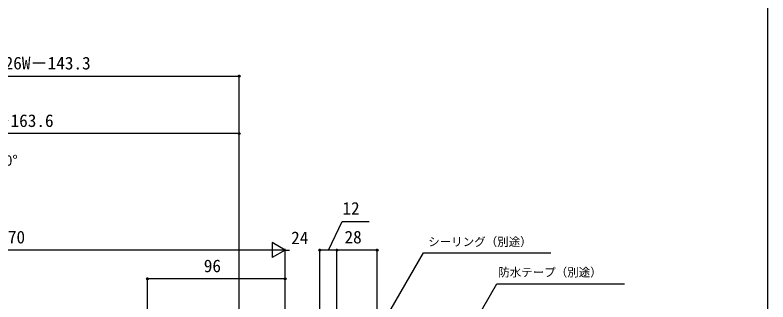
# Model space of a CAD drawing. Units: millimetres, scale not verified. Extents: x -525 to 525, y -783 to 777.
# Drawn here: x 1 to 525, y -394 to -194 of the extents above; entities that cross this region are included whole.
import ezdxf
from ezdxf.enums import TextEntityAlignment as Align

# ---------------------------------------------------------------- set-up
doc = ezdxf.new("R2010")
doc.units = ezdxf.units.MM
doc.header["$LTSCALE"] = 4
doc.layers.add('0-7_YKK_D', color=6, linetype='Continuous')
doc.layers.add('0-8_YKK_ZWAK', color=7, linetype='Continuous')
doc.styles.add('ＭＳ ゴシック', font='')
doc.styles.get('ＭＳ ゴシック').set_extended_font_data('MS Gothic')

msp = doc.modelspace()

# ---------------------------------------------------------------- linework, layer by layer
at = {"layer": '0-7_YKK_D'}
for p, q in [((157.003, -532.243), (157.003, -235.6)), ((-98.583, -236.6), (157.003, -236.6)), ((157, -276.6), (-129.361, -276.6)), ((157, -532.3), (157, -275.6)), ((189.003, -357.6), (179.909, -352.35)), ((179.909, -352.35), (179.909, -362.85)), ((178.503, -357.6), (-180.491, -357.6)), ((189.003, -357.6), (170.816, -357.6)), ((189.003, -357.6), (179.909, -362.85)), ((189.003, -450.098), (189.003, -356.6)), ((189.003, -450.098), (189.003, -356.6)), ((189.003, -357.6), (191.99, -357.6)), ((213, -357.6), (212.013, -357.6)), ((213, -418.6), (213, -356.6)), ((213, -418.6), (213, -356.6)), ((225, -357.6), (213, -357.6)), ((225, -419.6), (225, -356.6)), ((225, -419.6), (225, -356.6)), ((253, -357.6), (225, -357.6)), ((253, -482.35), (253, -356.6)), ((93.003, -454.818), (93.003, -376.603)), ((189.003, -450.098), (189.003, -376.603)), ((189.003, -377.603), (93.003, -377.603))]:
    msp.add_line(p, q, dxfattribs=at)
for points in [[(219, -357.6), (228.64, -337.6), (247.367, -337.6)], [(229.503, -456.127), (230.777, -453.918), (285.185, -359.6), (373.779, -359.6)], [(277.113, -483.64), (278.387, -481.431), (336.23, -381.16), (425.193, -381.16)]]:
    msp.add_lwpolyline(points, dxfattribs=at)
for centre in [(157.003, -236.6), (157, -276.6), (213, -357.6), (213, -357.6), (225, -357.6), (225, -357.6), (253, -357.6), (93.003, -377.603), (189.003, -377.603)]:
    msp.add_circle(centre, 0.637, dxfattribs=at)
at = {"layer": '0-8_YKK_ZWAK'}
msp.add_lwpolyline([(-525, -782.6), (525, -782.6), (525, 747.4)], dxfattribs=at)

# ---------------------------------------------------------------- texts
at = {"layer": '0-7_YKK_D', "style": 'ＭＳ ゴシック'}
for s, height, p in [('0.826W－143.3', 8.798, (-24.313, -234.6)), ('W－163.6', 8.798, (-20.203, -274.6)), ('12', 8.798, (228.799, -335.6)), ('DW＝W－70', 8.798, (-46.063, -355.6)), ('24', 8.798, (193.104, -356.1)), ('28', 8.798, (230.239, -355.6)), ('シーリング（別途）', 5.865, (288.516, -356.559)), ('96', 8.798, (132.275, -375.603)), ('防水テープ（別途）', 5.865, (337.26, -377.75))]:
    msp.add_text(s, height=height, dxfattribs=at).set_placement(p, align=Align.BOTTOM_LEFT)
msp.add_text('障子開き角度80°', height=7.331, rotation=0.006, dxfattribs=at).set_placement((-70.935, -301.105), align=Align.BOTTOM_LEFT)

doc.saveas('drawing.dxf')
